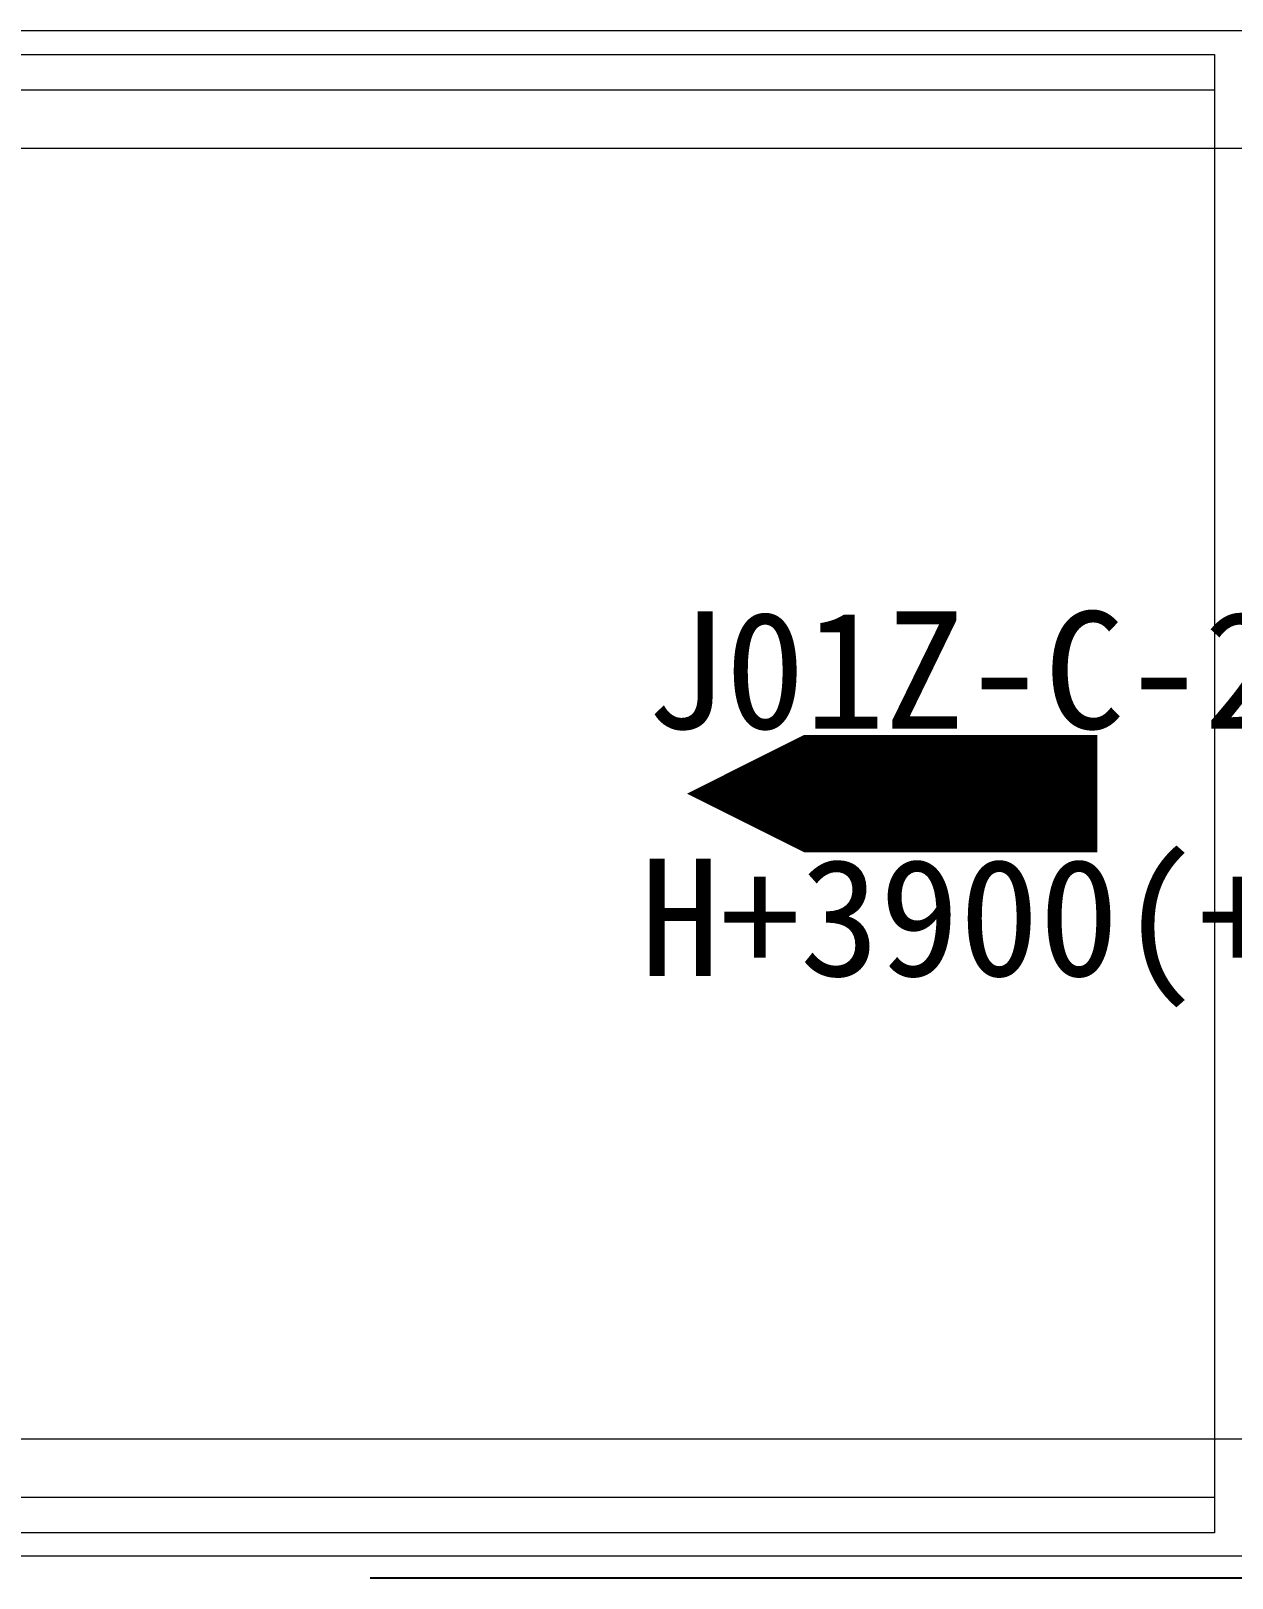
# Model space of a CAD drawing. Header units: millimetres. Extents: x 845401 to 948039, y 511594 to 550263.
# Drawn here: x 907266 to 908290, y 531273 to 532592 of the extents above; entities that cross this region are included whole.
import ezdxf

# ---------------------------------------------------------------- set-up
doc = ezdxf.new("R2010")
doc.units = ezdxf.units.MM
doc.layers.add('00', color=7, linetype='Continuous')
for name, color, linetype, lineweight in [('8101-0023040DXF_CONTINUOUS_LINE', 7, 'Continuous', 18), ('A-剖-0.10mm.......SECT-L01', 255, 'Continuous', 18), ('物流设备', 7, 'Continuous', 5)]:
    doc.layers.add(name, color=color, linetype=linetype, lineweight=lineweight)

# ---------------------------------------------------------------- blocks, each defined once
blk = doc.blocks.new('*U100543')
at = {"color": 1}
blk.add_lwpolyline([(0, -630), (3500, -630), (3500, 630), (0, 630)], close=True, dxfattribs=at)
at = {"color": 4}
blk.add_lwpolyline([(0, -600), (3500, -600), (3500, 600), (0, 600)], close=True, dxfattribs=at)
blk.add_lwpolyline([(100, 0, 100, 100, 0), (250, 0, 200, 0, 0), (450, 0, 0, 0, 0)], format="xyseb")
for tag, p in [('设备编号', (485.2, 55.3)), ('设备高度', (489.7, -155.6))]:
    blk.add_attdef(tag, p, '', height=100)
at = {"flags": 1}
blk.add_attdef('设备类型', (12864.6, -37.1), '', height=100, dxfattribs=at)
blk = doc.blocks.new('G$C0940C817')
at = {"linetype": 'Continuous', "lineweight": 25}
for p, q in [((799.8, 2120), (1480.5, 2120)), ((1480.5, 2120), (1654.1, 2120)), ((1654.1, 2120), (2040.2, 2120))]:
    blk.add_line(p, q, dxfattribs=at)
blk = doc.blocks.new('螺旋滑槽3')
at = {"rotation": 180}
blk.add_blockref('G$C0940C817', (1174887, 1943894.6, 0.3), dxfattribs=at)
blk = doc.blocks.new('C线')
at = {"layer": '8101-0023040DXF_CONTINUOUS_LINE', "color": 2, "xscale": -1, "rotation": 180}
blk.add_blockref('螺旋滑槽3', (-183421.9, 2411885.5, -0.3), dxfattribs=at)
at = {"layer": '物流设备', "color": 0}
ref = blk.add_blockref('*U100543', (990145, 470779.5, -144.4), dxfattribs=dict(at, xscale=-1))
ref.add_attrib('设备高度', 'H+3900(+600)', (989655.2, 470624, -144.4), dxfattribs={"layer": '0', "height": 100})
ref.add_attrib('设备编号', 'J01Z-C-24', (989659.7, 470834.8, -144.4), dxfattribs={"layer": '0', "height": 100})
blk = doc.blocks.new('BC线平台')
at = {"layer": 'A-剖-0.10mm.......SECT-L01', "color": 2, "elevation": 1}
for points in [[(776874.5, 364450.4), (808174.1, 364450.5), (808174.1, 364550.5), (776874.5, 364550.4)], [(776874.5, 363350.4), (808174.1, 363350.4), (808174.1, 363250.4), (776874.5, 363250.4)]]:
    blk.add_lwpolyline(points, close=True, dxfattribs=at)

msp = doc.modelspace()

# ---------------------------------------------------------------- block references
at = {"layer": '00'}
for name, p in [('BC线平台', (120688.3, 168041.3, -1)), ('C线', (-81869.8, 61162.2))]:
    msp.add_blockref(name, p, dxfattribs=at)

doc.saveas('drawing.dxf')
